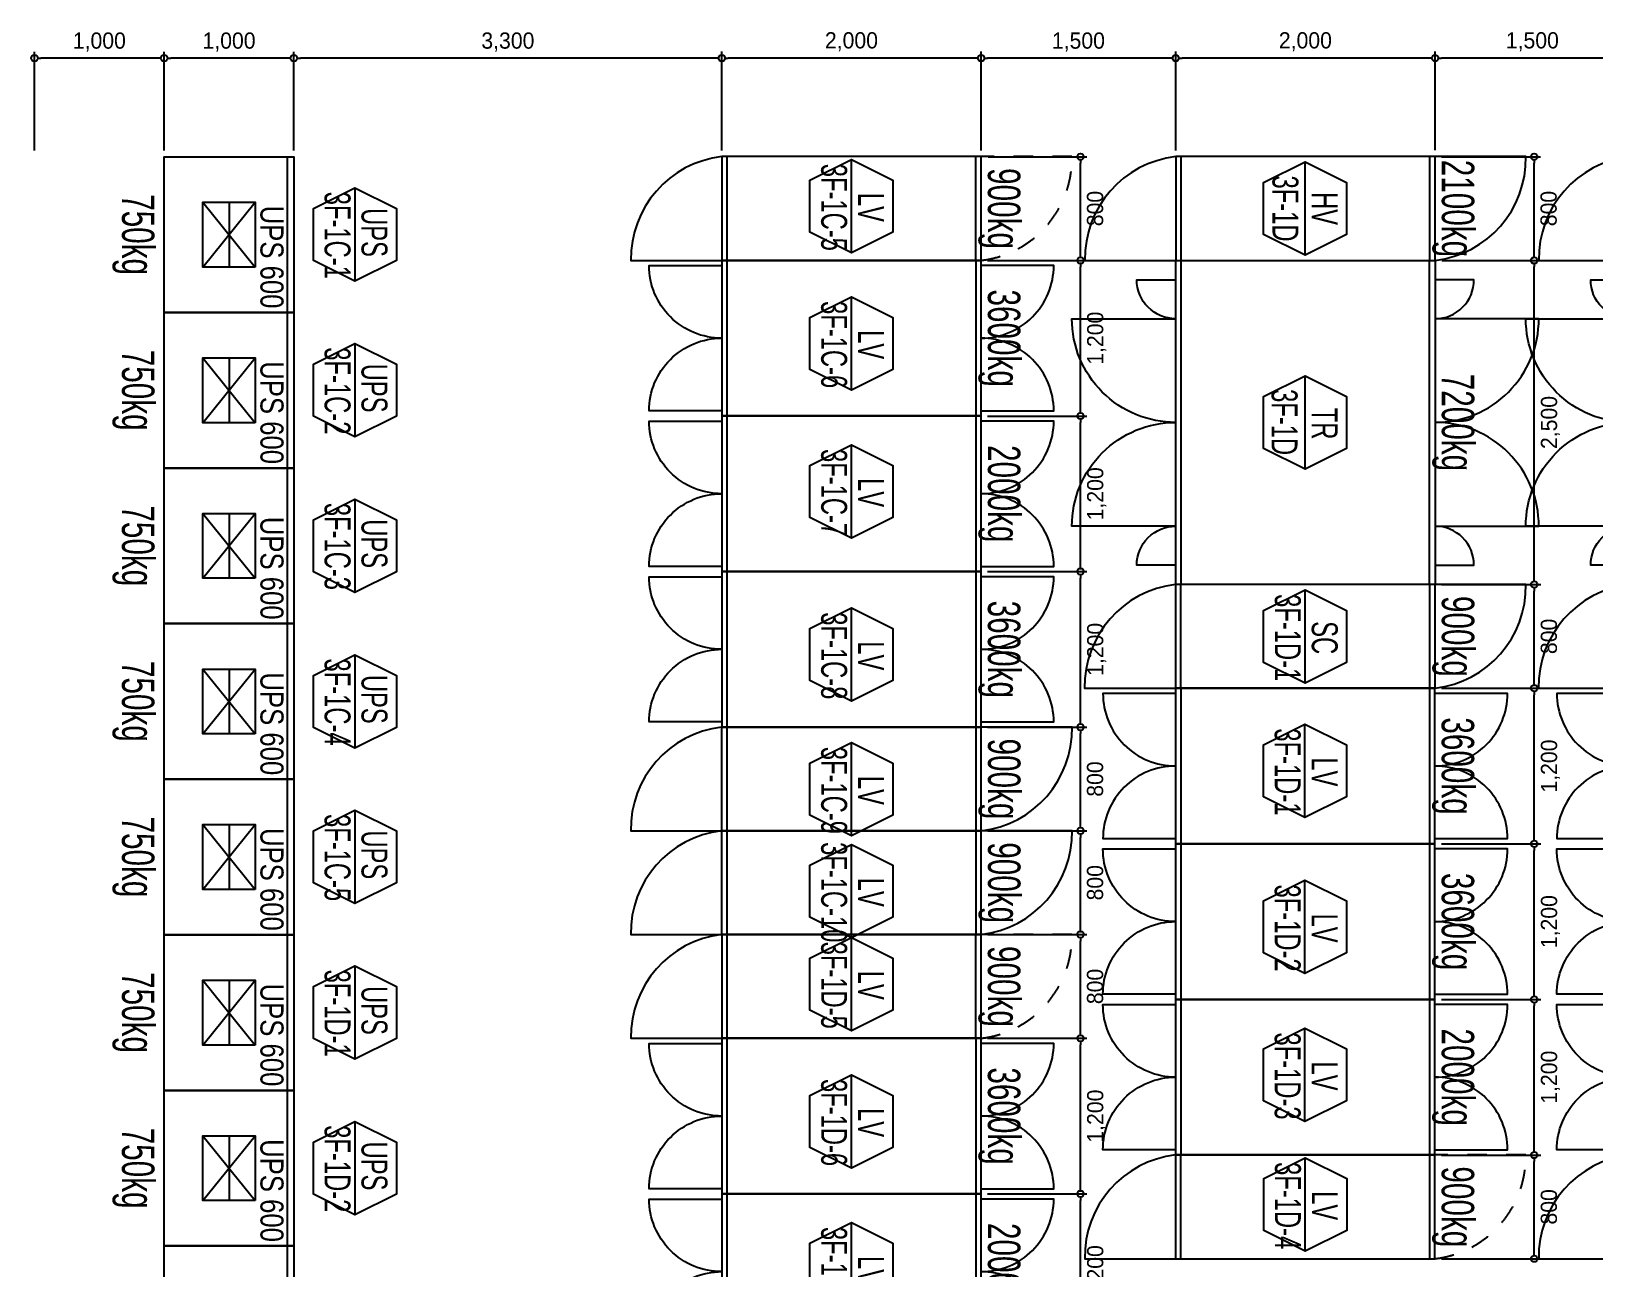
# Model space of a CAD drawing. Header units: millimetres. Extents: x 89978 to 501025, y -351975 to 837171.
# Drawn here: x 278825 to 290872, y 408278 to 417816 of the extents above; entities that cross this region are included whole.
import ezdxf
from ezdxf.enums import TextEntityAlignment as Align

# ---------------------------------------------------------------- set-up
doc = ezdxf.new("R2010")
doc.units = ezdxf.units.MM
doc.header["$LTSCALE"] = 150
doc.linetypes.add('D1', pattern=[3, 1, -1, 1])
doc.layers.get('Defpoints').update_dxf_attribs({"color": 150})
for name, color, linetype in [('------00 Switch Gear', 3, 'Continuous'), ('------00 Switch Gear_Number', 1, 'Continuous'), ('-----36 Dimension', 1, 'Continuous'), ('20251030_전기하중검토', 241, 'Continuous')]:
    doc.layers.add(name, color=color, linetype=linetype)
doc.layers.add('NOPLOT', color=191, linetype='Continuous', plot=False)
doc.styles.add('ELEC', font='')
doc.styles.get('ELEC').set_extended_font_data('Dotum')
doc.dimstyles.new('ELEC', dxfattribs={"dimscale": 100, "dimtxt": 2, "dimasz": 1, "dimexe": 2, "dimexo": 1, "dimgap": 1, "dimtad": 1, "dimdec": 0, "dimrnd": 0.25, "dimzin": 9, "dimdsep": 32, "dimlunit": 6, "dimtxsty": 'ELEC', "dimblk": 'Z_DOT', "dimcen": 3, "dimclrd": 7, "dimclre": 7, "dimclrt": 3, "dimadec": 0, "dimazin": 0, "dimtfac": 1, "dimtdec": 0, "dimtix": 1, "dimtmove": 2, "dimatfit": 1, "dimfxl": 1, "dimarcsym": 0})

# ---------------------------------------------------------------- blocks, each defined once
blk = doc.blocks.new('_DOTBLANK')
at = {"color": 0, "linetype": 'ByBlock'}
blk.add_line((-0.5, 0), (-1, 0), dxfattribs=at)
blk.add_circle((0, 0), 0.5, dxfattribs=at)
blk = doc.blocks.new('*D323')
at = {"layer": '-----36 Dimension', "color": 0, "lineweight": -2, "transparency": 16777216}
for p, q in [((287649, 416895), (287649, 417659)), ((289599, 417609), (287699, 417609)), ((289649, 416898), (289649, 417659))]:
    blk.add_line(p, q, dxfattribs=at)
at = {"layer": 'Defpoints', "color": 0, "transparency": 16777216}
for p in [(287649, 417609), (287649, 416845), (289649, 416848)]:
    blk.add_point(p, dxfattribs=at)
at = {"layer": '-----36 Dimension', "color": 0, "lineweight": -2, "transparency": 16777216, "xscale": 50, "yscale": 50, "zscale": 50, "rotation": 180}
blk.add_blockref('_DOTBLANK', (287649, 417609), dxfattribs=at)
at = {"layer": '-----36 Dimension', "color": 0, "lineweight": -2, "transparency": 16777216, "xscale": 50, "yscale": 50, "zscale": 50}
blk.add_blockref('_DOTBLANK', (289649, 417609), dxfattribs=at)
at = {"layer": '-----36 Dimension', "color": 0, "transparency": 16777216, "insert": (288649, 417734), "char_height": 125, "attachment_point": 5, "style": 'ELEC'}
blk.add_mtext('2,000', dxfattribs=at)
blk = doc.blocks.new('Z_DOT')
for p, q in [((-2, 0), (2, 0)), ((0, -2), (0, 2))]:
    blk.add_line(p, q)
for radius in [2.5, 1.25]:
    blk.add_circle((0, 0), radius)
blk = doc.blocks.new('*D324')
at = {"layer": '-----36 Dimension', "color": 0, "lineweight": -2, "transparency": 16777216}
for p, q in [((284149, 416895), (284149, 417659)), ((286099, 417609), (284199, 417609)), ((286149, 416898), (286149, 417659))]:
    blk.add_line(p, q, dxfattribs=at)
at = {"layer": 'Defpoints', "color": 0, "transparency": 16777216}
for p in [(284149, 417609), (284149, 416845), (286149, 416848)]:
    blk.add_point(p, dxfattribs=at)
at = {"layer": '-----36 Dimension', "color": 0, "lineweight": -2, "transparency": 16777216, "xscale": 50, "yscale": 50, "zscale": 50, "rotation": 180}
blk.add_blockref('_DOTBLANK', (284149, 417609), dxfattribs=at)
at = {"layer": '-----36 Dimension', "color": 0, "lineweight": -2, "transparency": 16777216, "xscale": 50, "yscale": 50, "zscale": 50}
blk.add_blockref('_DOTBLANK', (286149, 417609), dxfattribs=at)
at = {"layer": '-----36 Dimension', "color": 0, "transparency": 16777216, "insert": (285149, 417734), "char_height": 125, "attachment_point": 5, "style": 'ELEC'}
blk.add_mtext('2,000', dxfattribs=at)
blk = doc.blocks.new('*D325')
at = {"layer": '-----36 Dimension', "color": 0, "lineweight": -2, "transparency": 16777216}
for p, q in [((289649, 416898), (289649, 417659)), ((291099, 417609), (289699, 417609)), ((291149, 416898), (291149, 417659))]:
    blk.add_line(p, q, dxfattribs=at)
at = {"layer": 'Defpoints', "color": 0, "transparency": 16777216}
for p in [(289649, 417609), (289649, 416848), (291149, 416848)]:
    blk.add_point(p, dxfattribs=at)
at = {"layer": '-----36 Dimension', "color": 0, "lineweight": -2, "transparency": 16777216, "xscale": 50, "yscale": 50, "zscale": 50, "rotation": 180}
blk.add_blockref('_DOTBLANK', (289649, 417609), dxfattribs=at)
at = {"layer": '-----36 Dimension', "color": 0, "lineweight": -2, "transparency": 16777216, "xscale": 50, "yscale": 50, "zscale": 50}
blk.add_blockref('_DOTBLANK', (291149, 417609), dxfattribs=at)
at = {"layer": '-----36 Dimension', "color": 0, "transparency": 16777216, "insert": (290399, 417734), "char_height": 125, "attachment_point": 5, "style": 'ELEC'}
blk.add_mtext('1,500', dxfattribs=at)
blk = doc.blocks.new('*D326')
at = {"layer": '-----36 Dimension', "color": 0, "lineweight": -2, "transparency": 16777216}
for p, q in [((286149, 416897), (286149, 417657)), ((287599, 417607), (286199, 417607)), ((287649, 416897), (287649, 417657))]:
    blk.add_line(p, q, dxfattribs=at)
at = {"layer": 'Defpoints', "color": 0, "transparency": 16777216}
for p in [(286149, 417607), (286149, 416847), (287649, 416847)]:
    blk.add_point(p, dxfattribs=at)
at = {"layer": '-----36 Dimension', "color": 0, "lineweight": -2, "transparency": 16777216, "xscale": 50, "yscale": 50, "zscale": 50, "rotation": 180}
blk.add_blockref('_DOTBLANK', (286149, 417607), dxfattribs=at)
at = {"layer": '-----36 Dimension', "color": 0, "lineweight": -2, "transparency": 16777216, "xscale": 50, "yscale": 50, "zscale": 50}
blk.add_blockref('_DOTBLANK', (287649, 417607), dxfattribs=at)
at = {"layer": '-----36 Dimension', "color": 0, "transparency": 16777216, "insert": (286899, 417732), "char_height": 125, "attachment_point": 5, "style": 'ELEC'}
blk.add_mtext('1,500', dxfattribs=at)
blk = doc.blocks.new('*D288')
at = {"layer": '-----36 Dimension', "color": 0, "lineweight": -2, "transparency": 16777216}
for p, q in [((289699, 416848), (290463, 416848)), ((290413, 416098), (290413, 416798)), ((289702, 416048), (290463, 416048))]:
    blk.add_line(p, q, dxfattribs=at)
at = {"layer": 'Defpoints', "color": 0, "transparency": 16777216}
for p in [(289649, 416848, 0), (290413, 416848), (289652, 416048, 0)]:
    blk.add_point(p, dxfattribs=at)
at = {"layer": '-----36 Dimension', "color": 0, "lineweight": -2, "transparency": 16777216, "xscale": 50, "yscale": 50, "zscale": 50}
for p, rotation in [((290413, 416848), 90), ((290413, 416048), 270)]:
    blk.add_blockref('_DOTBLANK', p, dxfattribs=dict(at, rotation=rotation))
at = {"layer": '-----36 Dimension', "color": 0, "transparency": 16777216, "insert": (290525, 416448), "char_height": 125, "attachment_point": 5, "rotation": 90, "style": 'ELEC'}
blk.add_mtext('800', dxfattribs=at)
blk = doc.blocks.new('*D289')
at = {"layer": '-----36 Dimension', "color": 0, "lineweight": -2, "transparency": 16777216}
for p, q in [((289701, 416048), (290464, 416048)), ((290414, 413598), (290414, 415998)), ((289699, 413548), (290464, 413548))]:
    blk.add_line(p, q, dxfattribs=at)
at = {"layer": 'Defpoints', "color": 0, "transparency": 16777216}
for p in [(289651, 416048, 0), (290414, 416048), (289649, 413548, 0)]:
    blk.add_point(p, dxfattribs=at)
at = {"layer": '-----36 Dimension', "color": 0, "lineweight": -2, "transparency": 16777216, "xscale": 50, "yscale": 50, "zscale": 50}
for p, rotation in [((290414, 416048), 90), ((290414, 413548), 270)]:
    blk.add_blockref('_DOTBLANK', p, dxfattribs=dict(at, rotation=rotation))
at = {"layer": '-----36 Dimension', "color": 0, "transparency": 16777216, "insert": (290539, 414798), "char_height": 125, "attachment_point": 5, "rotation": 90, "style": 'ELEC'}
blk.add_mtext('2,500', dxfattribs=at)
blk = doc.blocks.new('*D290')
at = {"layer": '-----36 Dimension', "color": 0, "lineweight": -2, "transparency": 16777216}
for p, q in [((289701, 413548), (290464, 413548)), ((290414, 412798), (290414, 413498)), ((289698, 412748), (290464, 412748))]:
    blk.add_line(p, q, dxfattribs=at)
at = {"layer": 'Defpoints', "color": 0, "transparency": 16777216}
for p in [(289651, 413548, 0), (290414, 413548), (289648, 412748, 0)]:
    blk.add_point(p, dxfattribs=at)
at = {"layer": '-----36 Dimension', "color": 0, "lineweight": -2, "transparency": 16777216, "xscale": 50, "yscale": 50, "zscale": 50}
for p, rotation in [((290414, 413548), 90), ((290414, 412748), 270)]:
    blk.add_blockref('_DOTBLANK', p, dxfattribs=dict(at, rotation=rotation))
at = {"layer": '-----36 Dimension', "color": 0, "transparency": 16777216, "insert": (290527, 413148), "char_height": 125, "attachment_point": 5, "rotation": 90, "style": 'ELEC'}
blk.add_mtext('800', dxfattribs=at)
blk = doc.blocks.new('*D291')
at = {"layer": '-----36 Dimension', "color": 0, "lineweight": -2, "transparency": 16777216}
for p, q in [((289701, 412748), (290464, 412748)), ((290414, 411598), (290414, 412698)), ((289698, 411548), (290464, 411548))]:
    blk.add_line(p, q, dxfattribs=at)
at = {"layer": 'Defpoints', "color": 0, "transparency": 16777216}
for p in [(289651, 412748, 0), (290414, 412748), (289648, 411548, 0)]:
    blk.add_point(p, dxfattribs=at)
at = {"layer": '-----36 Dimension', "color": 0, "lineweight": -2, "transparency": 16777216, "xscale": 50, "yscale": 50, "zscale": 50}
for p, rotation in [((290414, 412748), 90), ((290414, 411548), 270)]:
    blk.add_blockref('_DOTBLANK', p, dxfattribs=dict(at, rotation=rotation))
at = {"layer": '-----36 Dimension', "color": 0, "transparency": 16777216, "insert": (290539, 412148), "char_height": 125, "attachment_point": 5, "rotation": 90, "style": 'ELEC'}
blk.add_mtext('1,200', dxfattribs=at)
blk = doc.blocks.new('*D292')
at = {"layer": '-----36 Dimension', "color": 0, "lineweight": -2, "transparency": 16777216}
for p, q in [((289701, 411548), (290464, 411548)), ((290414, 410398), (290414, 411498)), ((289698, 410348), (290464, 410348))]:
    blk.add_line(p, q, dxfattribs=at)
at = {"layer": 'Defpoints', "color": 0, "transparency": 16777216}
for p in [(289651, 411548, 0), (290414, 411548), (289648, 410348, 0)]:
    blk.add_point(p, dxfattribs=at)
at = {"layer": '-----36 Dimension', "color": 0, "lineweight": -2, "transparency": 16777216, "xscale": 50, "yscale": 50, "zscale": 50}
for p, rotation in [((290414, 411548), 90), ((290414, 410348), 270)]:
    blk.add_blockref('_DOTBLANK', p, dxfattribs=dict(at, rotation=rotation))
at = {"layer": '-----36 Dimension', "color": 0, "transparency": 16777216, "insert": (290539, 410948), "char_height": 125, "attachment_point": 5, "rotation": 90, "style": 'ELEC'}
blk.add_mtext('1,200', dxfattribs=at)
blk = doc.blocks.new('*D293')
at = {"layer": '-----36 Dimension', "color": 0, "lineweight": -2, "transparency": 16777216}
for p, q in [((289701, 410348), (290464, 410348)), ((290414, 409198), (290414, 410298)), ((289698, 409148), (290464, 409148))]:
    blk.add_line(p, q, dxfattribs=at)
at = {"layer": 'Defpoints', "color": 0, "transparency": 16777216}
for p in [(289651, 410348, 0), (290414, 410348), (289648, 409148, 0)]:
    blk.add_point(p, dxfattribs=at)
at = {"layer": '-----36 Dimension', "color": 0, "lineweight": -2, "transparency": 16777216, "xscale": 50, "yscale": 50, "zscale": 50}
for p, rotation in [((290414, 410348), 90), ((290414, 409148), 270)]:
    blk.add_blockref('_DOTBLANK', p, dxfattribs=dict(at, rotation=rotation))
at = {"layer": '-----36 Dimension', "color": 0, "transparency": 16777216, "insert": (290539, 409748), "char_height": 125, "attachment_point": 5, "rotation": 90, "style": 'ELEC'}
blk.add_mtext('1,200', dxfattribs=at)
blk = doc.blocks.new('*D294')
at = {"layer": '-----36 Dimension', "color": 0, "lineweight": -2, "transparency": 16777216}
for p, q in [((289701, 409148), (290464, 409148)), ((290414, 408398), (290414, 409098)), ((289698, 408348), (290464, 408348))]:
    blk.add_line(p, q, dxfattribs=at)
at = {"layer": 'Defpoints', "color": 0, "transparency": 16777216}
for p in [(289651, 409148, 0), (290414, 409148), (289648, 408348, 0)]:
    blk.add_point(p, dxfattribs=at)
at = {"layer": '-----36 Dimension', "color": 0, "lineweight": -2, "transparency": 16777216, "xscale": 50, "yscale": 50, "zscale": 50}
for p, rotation in [((290414, 409148), 90), ((290414, 408348), 270)]:
    blk.add_blockref('_DOTBLANK', p, dxfattribs=dict(at, rotation=rotation))
at = {"layer": '-----36 Dimension', "color": 0, "transparency": 16777216, "insert": (290527, 408748), "char_height": 125, "attachment_point": 5, "rotation": 90, "style": 'ELEC'}
blk.add_mtext('800', dxfattribs=at)
blk = doc.blocks.new('*D298')
at = {"layer": '-----36 Dimension', "color": 0, "lineweight": -2, "transparency": 16777216}
for p, q in [((286202, 416848), (286965, 416848)), ((286915, 416098), (286915, 416798)), ((286199, 416048), (286965, 416048))]:
    blk.add_line(p, q, dxfattribs=at)
at = {"layer": 'Defpoints', "color": 0, "transparency": 16777216}
for p in [(286152, 416848, 0), (286915, 416848), (286149, 416048, 0)]:
    blk.add_point(p, dxfattribs=at)
at = {"layer": '-----36 Dimension', "color": 0, "lineweight": -2, "transparency": 16777216, "xscale": 50, "yscale": 50, "zscale": 50}
for p, rotation in [((286915, 416848), 90), ((286915, 416048), 270)]:
    blk.add_blockref('_DOTBLANK', p, dxfattribs=dict(at, rotation=rotation))
at = {"layer": '-----36 Dimension', "color": 0, "transparency": 16777216, "insert": (287028, 416448), "char_height": 125, "attachment_point": 5, "rotation": 90, "style": 'ELEC'}
blk.add_mtext('800', dxfattribs=at)
blk = doc.blocks.new('*D299')
at = {"layer": '-----36 Dimension', "color": 0, "lineweight": -2, "transparency": 16777216}
for p, q in [((286202, 416048), (286965, 416048)), ((286915, 414898), (286915, 415998)), ((286199, 414848), (286965, 414848))]:
    blk.add_line(p, q, dxfattribs=at)
at = {"layer": 'Defpoints', "color": 0, "transparency": 16777216}
for p in [(286152, 416048, 0), (286915, 416048), (286149, 414848, 0)]:
    blk.add_point(p, dxfattribs=at)
at = {"layer": '-----36 Dimension', "color": 0, "lineweight": -2, "transparency": 16777216, "xscale": 50, "yscale": 50, "zscale": 50}
for p, rotation in [((286915, 416048), 90), ((286915, 414848), 270)]:
    blk.add_blockref('_DOTBLANK', p, dxfattribs=dict(at, rotation=rotation))
at = {"layer": '-----36 Dimension', "color": 0, "transparency": 16777216, "insert": (287040, 415448), "char_height": 125, "attachment_point": 5, "rotation": 90, "style": 'ELEC'}
blk.add_mtext('1,200', dxfattribs=at)
blk = doc.blocks.new('*D300')
at = {"layer": '-----36 Dimension', "color": 0, "lineweight": -2, "transparency": 16777216}
for p, q in [((286202, 414848), (286965, 414848)), ((286915, 413698), (286915, 414798)), ((286199, 413648), (286965, 413648))]:
    blk.add_line(p, q, dxfattribs=at)
at = {"layer": 'Defpoints', "color": 0, "transparency": 16777216}
for p in [(286152, 414848, 0), (286915, 414848), (286149, 413648, 0)]:
    blk.add_point(p, dxfattribs=at)
at = {"layer": '-----36 Dimension', "color": 0, "lineweight": -2, "transparency": 16777216, "xscale": 50, "yscale": 50, "zscale": 50}
for p, rotation in [((286915, 414848), 90), ((286915, 413648), 270)]:
    blk.add_blockref('_DOTBLANK', p, dxfattribs=dict(at, rotation=rotation))
at = {"layer": '-----36 Dimension', "color": 0, "transparency": 16777216, "insert": (287040, 414248), "char_height": 125, "attachment_point": 5, "rotation": 90, "style": 'ELEC'}
blk.add_mtext('1,200', dxfattribs=at)
blk = doc.blocks.new('*D301')
at = {"layer": '-----36 Dimension', "color": 0, "lineweight": -2, "transparency": 16777216}
for p, q in [((286202, 413648), (286965, 413648)), ((286915, 412498), (286915, 413598)), ((286199, 412448), (286965, 412448))]:
    blk.add_line(p, q, dxfattribs=at)
at = {"layer": 'Defpoints', "color": 0, "transparency": 16777216}
for p in [(286152, 413648, 0), (286915, 413648), (286149, 412448, 0)]:
    blk.add_point(p, dxfattribs=at)
at = {"layer": '-----36 Dimension', "color": 0, "lineweight": -2, "transparency": 16777216, "xscale": 50, "yscale": 50, "zscale": 50}
for p, rotation in [((286915, 413648), 90), ((286915, 412448), 270)]:
    blk.add_blockref('_DOTBLANK', p, dxfattribs=dict(at, rotation=rotation))
at = {"layer": '-----36 Dimension', "color": 0, "transparency": 16777216, "insert": (287040, 413048), "char_height": 125, "attachment_point": 5, "rotation": 90, "style": 'ELEC'}
blk.add_mtext('1,200', dxfattribs=at)
blk = doc.blocks.new('*D302')
at = {"layer": '-----36 Dimension', "color": 0, "lineweight": -2, "transparency": 16777216}
for p, q in [((286202, 412448), (286965, 412448)), ((286915, 411698), (286915, 412398)), ((286200, 411648), (286965, 411648))]:
    blk.add_line(p, q, dxfattribs=at)
at = {"layer": 'Defpoints', "color": 0, "transparency": 16777216}
for p in [(286152, 412448, 0), (286915, 412448), (286150, 411648)]:
    blk.add_point(p, dxfattribs=at)
at = {"layer": '-----36 Dimension', "color": 0, "lineweight": -2, "transparency": 16777216, "xscale": 50, "yscale": 50, "zscale": 50}
for p, rotation in [((286915, 412448), 90), ((286915, 411648), 270)]:
    blk.add_blockref('_DOTBLANK', p, dxfattribs=dict(at, rotation=rotation))
at = {"layer": '-----36 Dimension', "color": 0, "transparency": 16777216, "insert": (287028, 412048), "char_height": 125, "attachment_point": 5, "rotation": 90, "style": 'ELEC'}
blk.add_mtext('800', dxfattribs=at)
blk = doc.blocks.new('*D303')
at = {"layer": '-----36 Dimension', "color": 0, "lineweight": -2, "transparency": 16777216}
for p, q in [((286202, 411648), (286965, 411648)), ((286915, 410898), (286915, 411598)), ((286200, 410848), (286965, 410848))]:
    blk.add_line(p, q, dxfattribs=at)
at = {"layer": 'Defpoints', "color": 0, "transparency": 16777216}
for p in [(286152, 411648, 0), (286915, 411648), (286150, 410848)]:
    blk.add_point(p, dxfattribs=at)
at = {"layer": '-----36 Dimension', "color": 0, "lineweight": -2, "transparency": 16777216, "xscale": 50, "yscale": 50, "zscale": 50}
for p, rotation in [((286915, 411648), 90), ((286915, 410848), 270)]:
    blk.add_blockref('_DOTBLANK', p, dxfattribs=dict(at, rotation=rotation))
at = {"layer": '-----36 Dimension', "color": 0, "transparency": 16777216, "insert": (287028, 411248), "char_height": 125, "attachment_point": 5, "rotation": 90, "style": 'ELEC'}
blk.add_mtext('800', dxfattribs=at)
blk = doc.blocks.new('*D304')
at = {"layer": '-----36 Dimension', "color": 0, "lineweight": -2, "transparency": 16777216}
for p, q in [((286202, 410848), (286965, 410848)), ((286915, 410098), (286915, 410798)), ((286199, 410048), (286965, 410048))]:
    blk.add_line(p, q, dxfattribs=at)
at = {"layer": 'Defpoints', "color": 0, "transparency": 16777216}
for p in [(286152, 410848, 0), (286915, 410848), (286149, 410048, 0)]:
    blk.add_point(p, dxfattribs=at)
at = {"layer": '-----36 Dimension', "color": 0, "lineweight": -2, "transparency": 16777216, "xscale": 50, "yscale": 50, "zscale": 50}
for p, rotation in [((286915, 410848), 90), ((286915, 410048), 270)]:
    blk.add_blockref('_DOTBLANK', p, dxfattribs=dict(at, rotation=rotation))
at = {"layer": '-----36 Dimension', "color": 0, "transparency": 16777216, "insert": (287028, 410448), "char_height": 125, "attachment_point": 5, "rotation": 90, "style": 'ELEC'}
blk.add_mtext('800', dxfattribs=at)
blk = doc.blocks.new('*D305')
at = {"layer": '-----36 Dimension', "color": 0, "lineweight": -2, "transparency": 16777216}
for p, q in [((286202, 410048), (286965, 410048)), ((286915, 408898), (286915, 409998)), ((286199, 408848), (286965, 408848))]:
    blk.add_line(p, q, dxfattribs=at)
at = {"layer": 'Defpoints', "color": 0, "transparency": 16777216}
for p in [(286152, 410048, 0), (286915, 410048), (286149, 408848, 0)]:
    blk.add_point(p, dxfattribs=at)
at = {"layer": '-----36 Dimension', "color": 0, "lineweight": -2, "transparency": 16777216, "xscale": 50, "yscale": 50, "zscale": 50}
for p, rotation in [((286915, 410048), 90), ((286915, 408848), 270)]:
    blk.add_blockref('_DOTBLANK', p, dxfattribs=dict(at, rotation=rotation))
at = {"layer": '-----36 Dimension', "color": 0, "transparency": 16777216, "insert": (287040, 409448), "char_height": 125, "attachment_point": 5, "rotation": 90, "style": 'ELEC'}
blk.add_mtext('1,200', dxfattribs=at)
blk = doc.blocks.new('*D306')
at = {"layer": '-----36 Dimension', "color": 0, "lineweight": -2, "transparency": 16777216}
for p, q in [((286202, 408848), (286965, 408848)), ((286915, 407698), (286915, 408798)), ((286199, 407648), (286965, 407648))]:
    blk.add_line(p, q, dxfattribs=at)
at = {"layer": 'Defpoints', "color": 0, "transparency": 16777216}
for p in [(286152, 408848, 0), (286915, 408848), (286149, 407648, 0)]:
    blk.add_point(p, dxfattribs=at)
at = {"layer": '-----36 Dimension', "color": 0, "lineweight": -2, "transparency": 16777216, "xscale": 50, "yscale": 50, "zscale": 50}
for p, rotation in [((286915, 408848), 90), ((286915, 407648), 270)]:
    blk.add_blockref('_DOTBLANK', p, dxfattribs=dict(at, rotation=rotation))
at = {"layer": '-----36 Dimension', "color": 0, "transparency": 16777216, "insert": (287040, 408248), "char_height": 125, "attachment_point": 5, "rotation": 90, "style": 'ELEC'}
blk.add_mtext('1,200', dxfattribs=at)
blk = doc.blocks.new('*D245')
at = {"layer": '-----36 Dimension', "color": 0, "lineweight": -2, "transparency": 16777216}
for p, q in [((280850, 416897), (280850, 417657)), ((284100, 417607), (280900, 417607)), ((284150, 416897), (284150, 417657))]:
    blk.add_line(p, q, dxfattribs=at)
at = {"layer": 'Defpoints', "color": 0, "transparency": 16777216}
for p in [(280850, 417607), (280850, 416847), (284150, 416847)]:
    blk.add_point(p, dxfattribs=at)
at = {"layer": '-----36 Dimension', "color": 0, "lineweight": -2, "transparency": 16777216, "xscale": 50, "yscale": 50, "zscale": 50, "rotation": 180}
blk.add_blockref('_DOTBLANK', (280850, 417607), dxfattribs=at)
at = {"layer": '-----36 Dimension', "color": 0, "lineweight": -2, "transparency": 16777216, "xscale": 50, "yscale": 50, "zscale": 50}
blk.add_blockref('_DOTBLANK', (284150, 417607), dxfattribs=at)
at = {"layer": '-----36 Dimension', "color": 0, "transparency": 16777216, "insert": (282500, 417732), "char_height": 125, "attachment_point": 5, "style": 'ELEC'}
blk.add_mtext('3,300', dxfattribs=at)
blk = doc.blocks.new('*D246')
at = {"layer": '-----36 Dimension', "color": 0, "lineweight": -2, "transparency": 16777216}
for p, q in [((278850, 416897), (278850, 417657)), ((279800, 417607), (278900, 417607)), ((279850, 416897), (279850, 417657))]:
    blk.add_line(p, q, dxfattribs=at)
at = {"layer": 'Defpoints', "color": 0, "transparency": 16777216}
for p in [(278850, 417607), (278850, 416847), (279850, 416847)]:
    blk.add_point(p, dxfattribs=at)
at = {"layer": '-----36 Dimension', "color": 0, "lineweight": -2, "transparency": 16777216, "xscale": 50, "yscale": 50, "zscale": 50, "rotation": 180}
blk.add_blockref('_DOTBLANK', (278850, 417607), dxfattribs=at)
at = {"layer": '-----36 Dimension', "color": 0, "lineweight": -2, "transparency": 16777216, "xscale": 50, "yscale": 50, "zscale": 50}
blk.add_blockref('_DOTBLANK', (279850, 417607), dxfattribs=at)
at = {"layer": '-----36 Dimension', "color": 0, "transparency": 16777216, "insert": (279350, 417732), "char_height": 125, "attachment_point": 5, "style": 'ELEC'}
blk.add_mtext('1,000', dxfattribs=at)
blk = doc.blocks.new('*D247')
at = {"layer": '-----36 Dimension', "color": 0, "lineweight": -2, "transparency": 16777216}
for p, q in [((279850, 416897), (279850, 417657)), ((280800, 417607), (279900, 417607)), ((280850, 416897), (280850, 417657))]:
    blk.add_line(p, q, dxfattribs=at)
at = {"layer": 'Defpoints', "color": 0, "transparency": 16777216}
for p in [(279850, 417607), (279850, 416847), (280850, 416847)]:
    blk.add_point(p, dxfattribs=at)
at = {"layer": '-----36 Dimension', "color": 0, "lineweight": -2, "transparency": 16777216, "xscale": 50, "yscale": 50, "zscale": 50, "rotation": 180}
blk.add_blockref('_DOTBLANK', (279850, 417607), dxfattribs=at)
at = {"layer": '-----36 Dimension', "color": 0, "lineweight": -2, "transparency": 16777216, "xscale": 50, "yscale": 50, "zscale": 50}
blk.add_blockref('_DOTBLANK', (280850, 417607), dxfattribs=at)
at = {"layer": '-----36 Dimension', "color": 0, "transparency": 16777216, "insert": (280350, 417732), "char_height": 125, "attachment_point": 5, "style": 'ELEC'}
blk.add_mtext('1,000', dxfattribs=at)
blk = doc.blocks.new('UPS 600kV')
at = {"layer": '------00 Switch Gear'}
blk.add_line((800, 850), (-402, 850), dxfattribs=at)
blk.add_lwpolyline([(798, -100), (-402, -100), (-402, 900), (798, 900)], close=True, dxfattribs=at)
at = {"layer": 'NOPLOT'}
for p, q in [((-52, 199), (448, 601)), ((448, 199), (-52, 601)), ((-52, 400), (448, 400))]:
    blk.add_line(p, q, dxfattribs=at)
blk.add_lwpolyline([(448, 601), (448, 199), (-52, 199), (-52, 601)], close=True, dxfattribs=at)
at = {"layer": 'NOPLOT', "style": 'ELEC', "width": 0.85}
blk.add_text('UPS 600', height=178.2, dxfattribs=at).set_placement((-26, 731), align=Align.MIDDLE_LEFT)

msp = doc.modelspace()

# ---------------------------------------------------------------- linework, layer by layer
at = {"layer": '------00 Switch Gear'}
for p, q in [((284191, 416048.4, 0), (284191, 416848.4, 0)), ((286109, 416048.4, 0), (286109, 416848.4, 0)), ((287691, 416048.4, 0), (287691, 416848.4, 0)), ((289609, 416048.4, 0), (289609, 416848.4, 0)), ((284189, 416048.4, 0), (284189, 414848.4, 0)), ((286107, 416048.4, 0), (286107, 414848.4, 0)), ((287691, 413548.4, 0), (287691, 416048.4, 0)), ((289605, 413548.4, 0), (289605, 416048.4, 0)), ((284189, 414848.4, 0), (284189, 413648.4, 0)), ((286107, 414848.4, 0), (286107, 413648.4, 0)), ((284189, 413648.4, 0), (284189, 412448.4, 0)), ((286107, 413648.4, 0), (286107, 412448.4, 0)), ((287689, 412748.4, 0), (287689, 413548.4, 0)), ((289609, 412748.4, 0), (289609, 413548.4, 0)), ((287688, 412748.4, 0), (287688, 411548.4, 0)), ((289606, 412748.4, 0), (289606, 411548.4, 0)), ((284190, 411648.4, 0), (284190, 412448.4, 0)), ((286110, 411648.4, 0), (286110, 412448.4, 0)), ((284190, 410848.4, 0), (284190, 411648.4, 0)), ((286110, 410848.4, 0), (286110, 411648.4, 0)), ((287688, 411548.4, 0), (287688, 410348.4, 0)), ((289606, 411548.4, 0), (289606, 410348.4, 0)), ((284191, 410048.4, 0), (284191, 410848.4, 0)), ((286109, 410048.4, 0), (286109, 410848.4, 0)), ((287688, 410348.4, 0), (287688, 409148.4, 0)), ((289606, 410348.4, 0), (289606, 409148.4, 0)), ((284189, 410048.4, 0), (284189, 408848.4, 0)), ((286107, 410048.4, 0), (286107, 408848.4, 0)), ((287690, 408348.4, 0), (287690, 409148.4, 0)), ((289608, 408348.4, 0), (289608, 409148.4, 0)), ((284189, 408848.4, 0), (284189, 407648.4, 0)), ((286107, 408848.4, 0), (286107, 407648.4, 0))]:
    msp.add_line(p, q, dxfattribs=at)
at = {"layer": '------00 Switch Gear', "elevation": 0}
for points in [[(284149, 416848.4, 0.3857431), (283449, 416048.4), (284149, 416048.4)], [(287649, 416848.4, 0.3857431), (286949, 416048.4), (287649, 416048.4)], [(289649, 416048.4, 0.3857431), (290349, 416848.4), (289649, 416848.4)], [(291149, 416848.4, 0.3857431), (290449, 416048.4), (291149, 416048.4)], [(284149, 414888.4), (283589, 414888.4, -0.4142136), (284149, 415448.4, -0.4142136), (283589, 416008.4), (283589, 416008.4), (284149, 416008.4)], [(286149, 414888.4), (286709, 414888.4, 0.4142136), (286149, 415448.4, 0.4142136), (286709, 416008.4), (286149, 416008.4)], [(287649, 413698.4), (287349, 413698.4, -0.4142136), (287649, 413998.4), (286849, 413998.4, -0.4142136), (287649, 414798.4, -0.4142136), (286849, 415598.4), (287649, 415598.4, -0.4142136), (287349, 415898.4), (287649, 415898.4)], [(289649, 413698.4), (289949, 413698.4, 0.4142136), (289649, 413998.4), (290449, 413998.4, 0.4142136), (289649, 414798.4, 0.4142136), (290449, 415598.4), (289649, 415598.4, 0.4142136), (289949, 415898.4), (289649, 415898.4)], [(291149, 413698.4), (290849, 413698.4, -0.4142136), (291149, 413998.4), (290349, 413998.4, -0.4142136), (291149, 414798.4, -0.4142136), (290349, 415598.4), (291149, 415598.4, -0.4142136), (290849, 415898.4), (291149, 415898.4)], [(284149, 413688.4), (283589, 413688.4, -0.4142136), (284149, 414248.4, -0.4142136), (283589, 414808.4), (283589, 414808.4), (284149, 414808.4)], [(286149, 413688.4), (286709, 413688.4, 0.4142136), (286149, 414248.4, 0.4142136), (286709, 414808.4), (286149, 414808.4)], [(284149, 412488.4), (283589, 412488.4, -0.4142136), (284149, 413048.4, -0.4142136), (283589, 413608.4), (283589, 413608.4), (284149, 413608.4)], [(286149, 412488.4), (286709, 412488.4, 0.4142136), (286149, 413048.4, 0.4142136), (286709, 413608.4), (286149, 413608.4)], [(286149, 412488.4), (286709, 412488.4, 0.4142136), (286149, 413048.4, 0.4142136), (286709, 413608.4), (286149, 413608.4)], [(287647, 413548.4, 0.3857431), (286947, 412748.4), (287647, 412748.4)], [(289649, 412748.4, 0.3857431), (290349, 413548.4), (289649, 413548.4)], [(291147, 413548.4, 0.3857431), (290447, 412748.4), (291147, 412748.4)], [(287648, 412708.4), (287088, 412708.4), (287088, 412708.4, 0.4142136), (287648, 412148.4, 0.4142136), (287088, 411588.4), (287648, 411588.4)], [(289648, 411588.4), (290208, 411588.4, 0.4142136), (289648, 412148.4, 0.4142136), (290208, 412708.4), (289648, 412708.4)], [(291148, 412708.4), (290588, 412708.4), (290588, 412708.4, 0.4142136), (291148, 412148.4, 0.4142136), (290588, 411588.4), (291148, 411588.4)], [(284148, 412448.4, 0.3857431), (283448, 411648.4), (284148, 411648.4)], [(286150, 411648.4, 0.3857431), (286850, 412448.4), (286150, 412448.4)], [(284148, 411648.4, 0.3857431), (283448, 410848.4), (284148, 410848.4)], [(286150, 410848.4, 0.3857431), (286850, 411648.4), (286150, 411648.4)], [(287648, 410388.4), (287088, 410388.4, -0.4142136), (287648, 410948.4, -0.4142136), (287088, 411508.4), (287088, 411508.4), (287648, 411508.4)], [(289648, 410388.4), (290208, 410388.4, 0.4142136), (289648, 410948.4, 0.4142136), (290208, 411508.4), (289648, 411508.4)], [(291148, 410388.4), (290588, 410388.4, -0.4142136), (291148, 410948.4, -0.4142136), (290588, 411508.4), (290588, 411508.4), (291148, 411508.4)], [(284149, 410848.4, 0.3857431), (283449, 410048.4), (284149, 410048.4)], [(287648, 409188.4), (287088, 409188.4, -0.4142136), (287648, 409748.4, -0.4142136), (287088, 410308.4), (287088, 410308.4), (287648, 410308.4)], [(289648, 409188.4), (290208, 409188.4, 0.4142136), (289648, 409748.4, 0.4142136), (290208, 410308.4), (289648, 410308.4)], [(291148, 409188.4), (290588, 409188.4, -0.4142136), (291148, 409748.4, -0.4142136), (290588, 410308.4), (290588, 410308.4), (291148, 410308.4)], [(284149, 408888.4), (283589, 408888.4, -0.4142136), (284149, 409448.4, -0.4142136), (283589, 410008.4), (283589, 410008.4), (284149, 410008.4)], [(286149, 408888.4), (286709, 408888.4, 0.4142136), (286149, 409448.4, 0.4142136), (286709, 410008.4), (286149, 410008.4)], [(287648, 409148.4, 0.3857431), (286948, 408348.4), (287648, 408348.4)], [(291148, 409148.4, 0.3857431), (290448, 408348.4), (291148, 408348.4)], [(284149, 407688.4), (283589, 407688.4, -0.4142136), (284149, 408248.4, -0.4142136), (283589, 408808.4), (283589, 408808.4), (284149, 408808.4)], [(286149, 407688.4), (286709, 407688.4, 0.4142136), (286149, 408248.4, 0.4142136), (286709, 408808.4), (286149, 408808.4)]]:
    msp.add_lwpolyline(points, format="xyb", dxfattribs=at)
for points in [[(286149, 416048.4), (286149, 416848.4), (284149, 416848.4), (284149, 416048.4)], [(289649, 416048.4), (289649, 416848.4), (287649, 416848.4), (287649, 416048.4)], [(284149, 416048.4), (284149, 414848.4), (286149, 414848.4), (286149, 416048.4)], [(287649, 413548.4), (287649, 416048.4), (289649, 416048.4), (289649, 413548.4)], [(284149, 414848.4), (284149, 413648.4), (286149, 413648.4), (286149, 414848.4)], [(284149, 413648.4), (284149, 412448.4), (286149, 412448.4), (286149, 413648.4)], [(289649, 412748.4), (289649, 413548.4), (287647, 413548.4), (287647, 412748.4)], [(287648, 412748.4), (287648, 411548.4), (289648, 411548.4), (289648, 412748.4)], [(286150, 411648.4), (286150, 412448.4), (284148, 412448.4), (284148, 411648.4)], [(286150, 410848.4), (286150, 411648.4), (284148, 411648.4), (284148, 410848.4)], [(287648, 411548.4), (287648, 410348.4), (289648, 410348.4), (289648, 411548.4)], [(286149, 410048.4), (286149, 410848.4), (284149, 410848.4), (284149, 410048.4)], [(287648, 410348.4), (287648, 409148.4), (289648, 409148.4), (289648, 410348.4)], [(284149, 410048.4), (284149, 408848.4), (286149, 408848.4), (286149, 410048.4)], [(289648, 408348.4), (289648, 409148.4), (287648, 409148.4), (287648, 408348.4)], [(284149, 408848.4), (284149, 407648.4), (286149, 407648.4), (286149, 408848.4)]]:
    msp.add_lwpolyline(points, close=True, dxfattribs=at)
at = {"layer": '------00 Switch Gear', "linetype": 'D1', "elevation": 0}
for points in [[(286149, 416048.4, 0.3857431), (286849, 416848.4), (286149, 416848.4)], [(286149, 410048.4, 0.3857431), (286849, 410848.4), (286149, 410848.4)], [(289648, 408348.4, 0.3857431), (290348, 409148.4), (289648, 409148.4)]]:
    msp.add_lwpolyline(points, format="xyb", dxfattribs=at)
at = {"layer": '------00 Switch Gear_Number', "elevation": 0}
for points in [[(285149, 416106.5), (285149, 416826.5), (285469, 416666.9), (285469, 416266.2), (285149, 416106.5), (284829, 416266.2), (284829, 416666.9), (285149, 416826.5)], [(288647, 416088.4), (288647, 416808.4), (288967, 416648.8), (288967, 416248.1), (288647, 416088.4), (288327, 416248.1), (288327, 416648.8), (288647, 416808.4)], [(285149, 415047.5), (285149, 415767.5), (285469, 415607.9), (285469, 415207.2), (285149, 415047.5), (284829, 415207.2), (284829, 415607.9), (285149, 415767.5)], [(288647, 414438.4), (288647, 415158.4), (288967, 414998.8), (288967, 414598.1), (288647, 414438.4), (288327, 414598.1), (288327, 414998.8), (288647, 415158.4)], [(285149, 413906.5), (285149, 414626.5), (285469, 414466.9), (285469, 414066.2), (285149, 413906.5), (284829, 414066.2), (284829, 414466.9), (285149, 414626.5)], [(288647, 412787.3), (288647, 413507.3), (288967, 413347.6), (288967, 412946.9), (288647, 412787.3), (288327, 412946.9), (288327, 413347.6), (288647, 413507.3)], [(285149, 412647.5), (285149, 413367.5), (285469, 413207.9), (285469, 412807.2), (285149, 412647.5), (284829, 412807.2), (284829, 413207.9), (285149, 413367.5)], [(288646, 411752.2), (288646, 412472.2), (288966, 412312.6), (288966, 411911.9), (288646, 411752.2), (288326, 411911.9), (288326, 412312.6), (288646, 412472.2)], [(285149, 411609.6), (285149, 412329.6), (285469, 412170), (285469, 411769.3), (285149, 411609.6), (284829, 411769.3), (284829, 412170), (285149, 412329.6)], [(285149, 410823.8), (285149, 411543.8), (285469, 411384.2), (285469, 410983.5), (285149, 410823.8), (284829, 410983.5), (284829, 411384.2), (285149, 411543.8)], [(288646, 410547.5), (288646, 411267.5), (288966, 411107.9), (288966, 410707.2), (288646, 410547.5), (288326, 410707.2), (288326, 411107.9), (288646, 411267.5)], [(285149, 410106.5), (285149, 410826.5), (285469, 410666.9), (285469, 410266.2), (285149, 410106.5), (284829, 410266.2), (284829, 410666.9), (285149, 410826.5)], [(288646, 409406.5), (288646, 410126.5), (288966, 409966.9), (288966, 409566.2), (288646, 409406.5), (288326, 409566.2), (288326, 409966.9), (288646, 410126.5)], [(285149, 409047.5), (285149, 409767.5), (285469, 409607.9), (285469, 409207.2), (285149, 409047.5), (284829, 409207.2), (284829, 409607.9), (285149, 409767.5)], [(288648, 408406.5), (288648, 409126.5), (288968, 408966.9), (288968, 408566.2), (288648, 408406.5), (288328, 408566.2), (288328, 408966.9), (288648, 409126.5)], [(285149, 407906.5), (285149, 408626.5), (285469, 408466.9), (285469, 408066.2), (285149, 407906.5), (284829, 408066.2), (284829, 408466.9), (285149, 408626.5)]]:
    msp.add_lwpolyline(points, dxfattribs=at)
at = {"layer": '------00 Switch Gear_Number', "color": 1, "elevation": 0}
for points in [[(281320, 416606.8), (281320, 415886.8), (281000, 416046.5), (281000, 416447.2), (281320, 416606.8), (281640, 416447.2), (281640, 416046.5), (281320, 415886.8)], [(281320, 415406.8), (281320, 414686.8), (281000, 414846.5), (281000, 415247.2), (281320, 415406.8), (281640, 415247.2), (281640, 414846.5), (281320, 414686.8)], [(281320, 414206.8), (281320, 413486.8), (281000, 413646.5), (281000, 414047.2), (281320, 414206.8), (281640, 414047.2), (281640, 413646.5), (281320, 413486.8)], [(281320, 413006.8), (281320, 412286.8), (281000, 412446.5), (281000, 412847.2), (281320, 413006.8), (281640, 412847.2), (281640, 412446.5), (281320, 412286.8)], [(281320, 411806.8), (281320, 411086.8), (281000, 411246.5), (281000, 411647.2), (281320, 411806.8), (281640, 411647.2), (281640, 411246.5), (281320, 411086.8)], [(281320, 410606.8), (281320, 409886.8), (281000, 410046.5), (281000, 410447.2), (281320, 410606.8), (281640, 410447.2), (281640, 410046.5), (281320, 409886.8)], [(281320, 409406.8), (281320, 408686.8), (281000, 408846.5), (281000, 409247.2), (281320, 409406.8), (281640, 409247.2), (281640, 408846.5), (281320, 408686.8)]]:
    msp.add_lwpolyline(points, dxfattribs=at)

# ---------------------------------------------------------------- block references
at = {"layer": '------00 Switch Gear', "rotation": 270}
for p in [(279950, 416444.4, 0), (279950, 415244.4, 0), (279950, 414044.4, 0), (279950, 412844.4, 0), (279950, 411644.4, 0), (279950, 410444.4, 0), (279950, 409244.4, 0), (279950, 408044.4, 0)]:
    msp.add_blockref('UPS 600kV', p, dxfattribs=at)

# ---------------------------------------------------------------- texts
at = {"layer": '------00 Switch Gear_Number', "color": 0, "style": 'ELEC', "width": 0.7}
for s, p in [('3F-1C-5', (285015.6, 416457.3, 0)), ('3F-1D', (288495.3, 416448.4, 0)), ('3F-1C-1', (281186.6, 416241.8, 0)), ('LV', (285300.2, 416457.3, 0)), ('HV', (288798.2, 416448.4, 0)), ('UPS', (281471.2, 416263.2, 0)), ('3F-1C-6', (285015.6, 415398.3, 0)), ('LV', (285300.2, 415398.3, 0)), ('3F-1C-2', (281186.6, 415041.8, 0)), ('UPS', (281471.2, 415063.2, 0)), ('3F-1D', (288488.7, 414800.9, 0)), ('TR', (288798.2, 414789.2, 0)), ('3F-1C-7', (285015.6, 414257.3, 0)), ('LV', (285300.2, 414257.3, 0)), ('3F-1C-3', (281186.6, 413841.8, 0)), ('UPS', (281471.2, 413863.2, 0)), ('3F-1D-1', (288513.6, 413138, 0)), ('3F-1C-8', (285015.6, 412998.3, 0)), ('SC', (288798.2, 413138, 0)), ('LV', (285300.2, 412998.3, 0)), ('3F-1C-4', (281186.6, 412641.8, 0)), ('UPS', (281471.2, 412663.2, 0)), ('3F-1D-1', (288512.6, 412103, 0)), ('3F-1C-9', (285015.6, 411960.4, 0)), ('LV', (288797.2, 412103, 0)), ('LV', (285300.2, 411960.4, 0)), ('3F-1C-5', (281186.6, 411441.8, 0)), ('UPS', (281471.2, 411463.2, 0)), ('3F-1C-10', (285015.6, 411174.6, 0)), ('LV', (285300.2, 411174.6, 0)), ('3F-1D-2', (288512.6, 410898.3, 0)), ('LV', (288797.2, 410898.3, 0)), ('3F-1D-5', (285015.6, 410457.3, 0)), ('3F-1D-1', (281186.6, 410241.8, 0)), ('LV', (285300.2, 410457.3, 0)), ('UPS', (281471.2, 410263.2, 0)), ('3F-1D-3', (288512.6, 409757.3, 0)), ('LV', (288797.2, 409757.3, 0)), ('3F-1D-6', (285015.6, 409398.3, 0)), ('LV', (285300.2, 409398.3, 0)), ('3F-1D-2', (281186.6, 409041.8, 0)), ('UPS', (281471.2, 409063.2, 0)), ('3F-1D-4', (288514.6, 408757.3, 0)), ('LV', (288799.2, 408757.3, 0)), ('3F-1D-7', (285015.6, 408257.3, 0)), ('LV', (285300.2, 408257.3, 0))]:
    msp.add_text(s, height=200, rotation=270, dxfattribs=at).set_placement(p, align=Align.MIDDLE_CENTER)
at = {"layer": '20251030_전기하중검토', "style": 'ELEC', "width": 0.7}
for s, p in [('900kg', (286295, 416448.4, 0)), ('2100kg', (289795, 416448.7, 0)), ('750kg', (279618.4, 416247.1, 0)), ('3600kg', (286295.1, 415448.4, 0)), ('750kg', (279618.4, 415047.1, 0)), ('7200kg', (289795, 414798.4, 0)), ('2000kg', (286295.1, 414248.4, 0)), ('750kg', (279618.4, 413847.1, 0)), ('3600kg', (286295.1, 413048.4, 0)), ('900kg', (289795, 413148.4, 0)), ('750kg', (279618.4, 412647.1, 0)), ('3600kg', (289794, 412148.4, 0)), ('900kg', (286296, 412048.4, 0)), ('750kg', (279618.4, 411447.1, 0)), ('900kg', (286296, 411248.4, 0)), ('3600kg', (289794, 410948.4, 0)), ('900kg', (286295, 410448.4, 0)), ('750kg', (279618.4, 410247.1, 0)), ('2000kg', (289794, 409748.4, 0)), ('3600kg', (286295.1, 409448.4, 0)), ('750kg', (279618.4, 409047.1, 0)), ('900kg', (289794, 408748.4, 0)), ('2000kg', (286295.1, 408248.4, 0))]:
    msp.add_text(s, height=250, rotation=270, dxfattribs=at).set_placement(p, align=Align.MIDDLE)

# ---------------------------------------------------------------- dimensions: what is measured, and where the dimension line sits
at = {"layer": '-----36 Dimension'}
for base, p1, p2, picture, middle in [((278850, 417607.4, 0), (279850, 416846.8, 0), (278850, 416846.8, 0), '*D246', (279350, 417732, 0)), ((279850, 417607.4, 0), (280850, 416846.8, 0), (279850, 416846.8, 0), '*D247', (280350, 417732, 0)), ((280850, 417607.4, 0), (284150, 416846.8, 0), (280850, 416846.8, 0), '*D245', (282500, 417732, 0)), ((284149, 417609, 0), (286149, 416848.4, 0), (284149, 416845.2, 0), '*D324', (285149, 417733.6, 0)), ((286149, 417607.4, 0), (287649, 416846.8, 0), (286149, 416846.8, 0), '*D326', (286899, 417732, 0)), ((287649, 417609, 0), (289649, 416848.4, 0), (287649, 416845.2, 0), '*D323', (288649, 417733.6, 0)), ((289649, 417609, 0), (291149, 416848.4, 0), (289649, 416848.4, 0), '*D325', (290399, 417733.6, 0))]:
    dim = msp.add_linear_dim(base=base, p1=p1, p2=p2, dimstyle='ELEC', override={"dimscale": 50, "dimtxt": 2.5, "dimexe": 1, "dimtad": 2, "dimtxsty": 'ELEC', "dimblk1": 'DOTBLANK', "dimblk2": 'DOTBLANK', "dimsah": 1, "dimclrd": 0, "dimclre": 0, "dimclrt": 0}, dxfattribs=at)
    dim.commit()
    dim.dimension.update_dxf_attribs({"geometry": picture, "text_midpoint": middle})
for base, p1, p2, picture, middle in [((286915.3, 416848.4, 0), (286149, 416048.4, 0), (286151.6, 416848.4, 0), '*D298', (287027.9, 416448.4, 0)), ((290412.7, 416848.4, 0), (289652.2, 416048.4, 0), (289649, 416848.4, 0), '*D288', (290525.3, 416448.4, 0)), ((286915.3, 416048.4, 0), (286149, 414848.4, 0), (286151.6, 416048.4, 0), '*D299', (287040, 415448.4, 0)), ((290414.3, 416048.4, 0), (289649, 413548.4, 0), (289650.6, 416048.4, 0), '*D289', (290539, 414798.4, 0)), ((286915.3, 414848.4, 0), (286149, 413648.4, 0), (286151.6, 414848.4, 0), '*D300', (287040, 414248.4, 0)), ((286915.3, 413648.4, 0), (286149, 412448.4, 0), (286151.6, 413648.4, 0), '*D301', (287040, 413048.4, 0)), ((290414.3, 413548.4, 0), (289648, 412748.4, 0), (289650.6, 413548.4, 0), '*D290', (290526.9, 413148.4, 0)), ((290414.3, 412748.4, 0), (289648, 411548.4, 0), (289650.6, 412748.4, 0), '*D291', (290539, 412148.4, 0)), ((286915.3, 412448.4, 0), (286150, 411648.4, 0), (286151.6, 412448.4, 0), '*D302', (287027.9, 412048.4, 0)), ((286915.3, 411648.4, 0), (286150, 410848.4, 0), (286151.6, 411648.4, 0), '*D303', (287027.9, 411248.4, 0)), ((290414.3, 411548.4, 0), (289648, 410348.4, 0), (289650.6, 411548.4, 0), '*D292', (290539, 410948.4, 0)), ((286915.3, 410848.4, 0), (286149, 410048.4, 0), (286151.6, 410848.4, 0), '*D304', (287027.9, 410448.4, 0)), ((290414.3, 410348.4, 0), (289648, 409148.4, 0), (289650.6, 410348.4, 0), '*D293', (290539, 409748.4, 0)), ((286915.3, 410048.4, 0), (286149, 408848.4, 0), (286151.6, 410048.4, 0), '*D305', (287040, 409448.4, 0)), ((290414.3, 409148.4, 0), (289648, 408348.4, 0), (289650.6, 409148.4, 0), '*D294', (290526.9, 408748.4, 0)), ((286915.3, 408848.4, 0), (286149, 407648.4, 0), (286151.6, 408848.4, 0), '*D306', (287040, 408248.4, 0))]:
    dim = msp.add_linear_dim(base=base, p1=p1, p2=p2, angle=270, dimstyle='ELEC', override={"dimscale": 50, "dimtxt": 2.5, "dimexe": 1, "dimtad": 2, "dimtxsty": 'ELEC', "dimblk1": 'DOTBLANK', "dimblk2": 'DOTBLANK', "dimsah": 1, "dimclrd": 0, "dimclre": 0, "dimclrt": 0}, dxfattribs=at)
    dim.commit()
    dim.dimension.update_dxf_attribs({"geometry": picture, "text_midpoint": middle})

doc.saveas('drawing.dxf')
